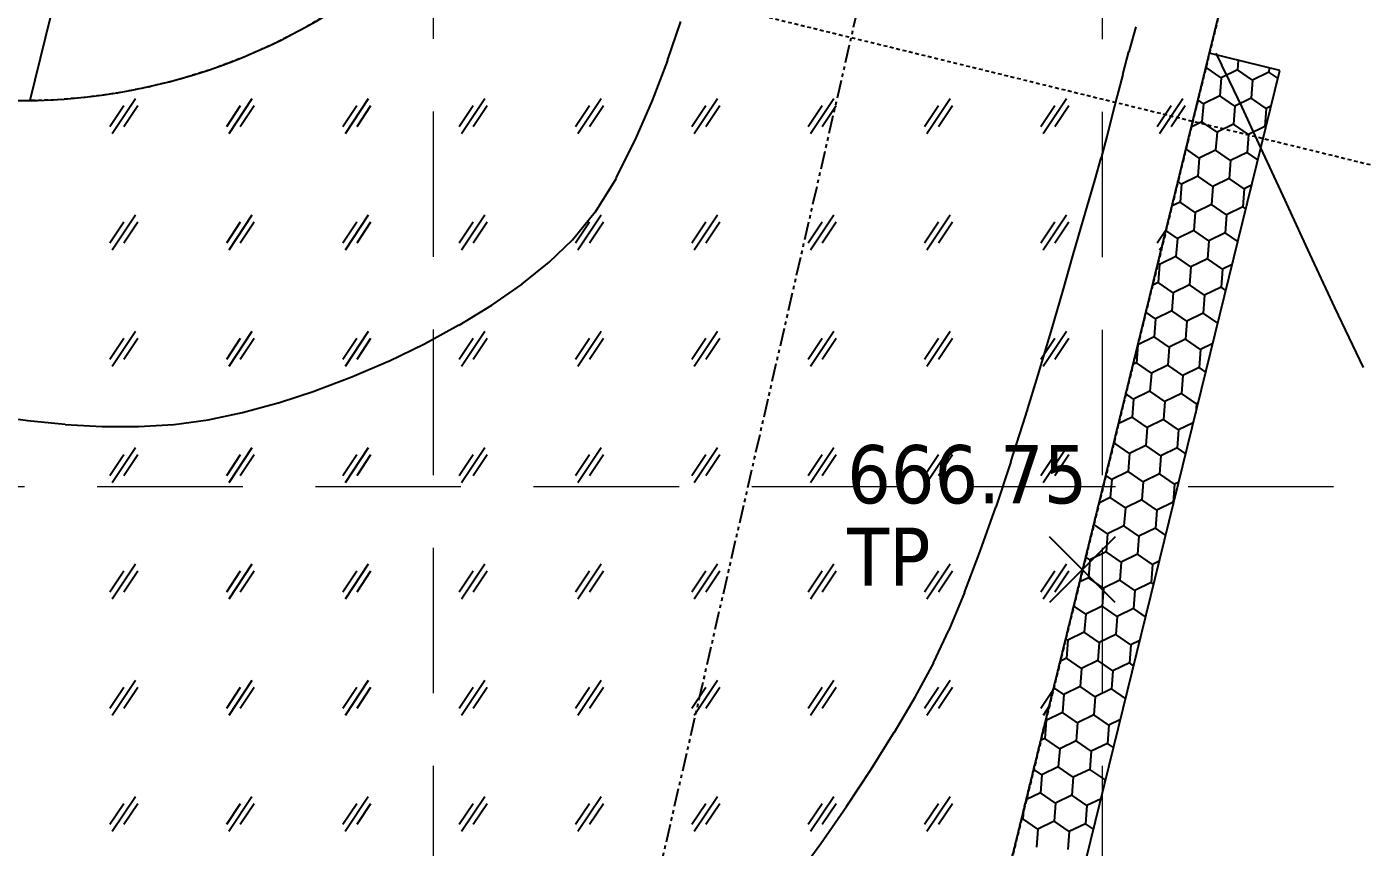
# Model space of a CAD drawing. Header units: inches. Extents: x 6967 to 7890, y 13663 to 15138.
# Drawn here: x 7506.67 to 7552.61, y 14089.06 to 14117.28 of the extents above; entities that cross this region are included whole.
import ezdxf

# ---------------------------------------------------------------- set-up
doc = ezdxf.new("R2010")
doc.units = ezdxf.units.IN
doc.header["$MEASUREMENT"] = 0
for name, pattern in [('DASHED', [0.75, 0.5, -0.25]), ('HIDDEN', [0.375, 0.25, -0.125]), ('XGWI003AR$0$HIDDEN2', [0.1875, 0.125, -0.0625]), ('xGWI003pt$0$HIDDEN2', [0.1875, 0.125, -0.0625]), ('xGWI003pt$0$PHANTOM2', [1.25, 0.625, -0.125, 0.125, -0.125, 0.125, -0.125])]:
    doc.linetypes.add(name, pattern=pattern)
for name, color, linetype in [('C-SITE-BLDG-STBK-N', 7, 'DASHED'), ('GRID', 254, 'HIDDEN'), ('PC', 35, 'Continuous'), ('XGWI003AR$0$C-ESMT-ACCS-HTCH-N', 11, 'Continuous'), ('XGWI003AR$0$C-ESMT-ACCS-N', 2, 'XGWI003AR$0$HIDDEN2'), ('XGWI003AR$0$C-PKNG-CURB-FACE-N', 4, 'Continuous'), ('XGWI003AR$0$C-PKNG-PAVE-EDGE-N', 4, 'XGWI003AR$0$HIDDEN2'), ('XGWI003AR$0$C-SITE-WALK-N', 2, 'Continuous'), ('xGWI003pt$0$C-BNDY-E', 3, 'xGWI003pt$0$PHANTOM2'), ('xGWI003pt$0$C-BNDY-N', 1, 'xGWI003pt$0$PHANTOM2'), ('xGWI003pt$0$TXU-ESMT', 2, 'xGWI003pt$0$HIDDEN2'), ('XGWI003ST$0$C-STRM-RRAP-N', 6, 'Continuous')]:
    doc.layers.add(name, color=color, linetype=linetype)
doc.styles.add('L50', font='TAHOMA.TTF', dxfattribs={"height": 2})

msp = doc.modelspace()

# ---------------------------------------------------------------- linework, layer by layer
at = {"layer": 'C-SITE-BLDG-STBK-N'}
msp.add_arc((6024.673, 7268.021), 6960.55, 76.3001427, 80.6559403, dxfattribs=at)
at = {"layer": 'GRID', "color": 252, "linetype": 'HIDDEN', "lineweight": 0, "ltscale": 20}
for p, q in [((7520.646, 13779.362), (7520.646, 15113.571)), ((7543.648, 13779.358), (7543.648, 15113.571)), ((6991.593, 14101.47), (7865.68, 14101.47))]:
    msp.add_line(p, q, dxfattribs=at)
at = {"layer": 'PC', "color": 25, "extrusion": (0.946716, -0.322071, 0), "elevation": 2581.139}
msp.add_lwpolyline([(15788.729, 668), (15790.14, 668)], dxfattribs=at)
at = {"layer": 'PC', "color": 25}
for points, elevation in [([(7544.558, 14116.422), (7544.799, 14117.282)], 667), ([(7547.54, 14116.37), (7547.601, 14116.251)], 667), ([(7547.743, 14115.965), (7548.004, 14115.426)], 667), ([(7527.585, 14113.376), (7528.173, 14114.743)], 668), ([(7548.431, 14114.516), (7549.082, 14113.113)], 667), ([(7543.802, 14113.507), (7543.983, 14114.21)], 667), ([(7526.931, 14112.082), (7527.585, 14113.376)], 668), ([(7549.844, 14111.462), (7550.699, 14109.617)], 667), ([(7542.915, 14110.384), (7543.135, 14111.128)], 667), ([(7542.29, 14108.219), (7542.631, 14109.401)], 667), ([(7550.699, 14109.617), (7551.627, 14107.63)], 667), ([(7523.69, 14108.428), (7524.622, 14109.178)], 668), ([(7541.9, 14106.878), (7542.29, 14108.219)], 667), ([(7551.627, 14107.63), (7552.611, 14105.555)], 667), ([(7519.109, 14105.779), (7520.344, 14106.376)], 668), ([(7516.575, 14104.759), (7517.847, 14105.238)], 668), ([(7540.499, 14102.32), (7540.997, 14103.888)], 667), ([(7507.993, 14103.605), (7509.264, 14103.533)], 668), ([(7510.511, 14103.529), (7511.726, 14103.602)], 668), ([(7536.493, 14093.016), (7537.214, 14094.243)], 667)]:
    msp.add_lwpolyline(points, dxfattribs=dict(at, elevation=elevation))
at = {"layer": 'PC', "color": 25, "extrusion": (0.966118, -0.258101, 0), "elevation": 3645.465}
msp.add_lwpolyline([(15584.579, 667), (15585.388, 667)], dxfattribs=at)
at = {"layer": 'PC', "color": 25, "extrusion": (0.895048, 0.445969, 0), "elevation": 13050.881}
msp.add_lwpolyline([(9268.729, 667), (9268.41, 667)], dxfattribs=at)
at = {"layer": 'PC', "color": 25, "extrusion": (0.935405, -0.353578, 0), "elevation": 2051.234}
msp.add_lwpolyline([(15864.798, 668), (15866.275, 668)], dxfattribs=at)
at = {"layer": 'PC', "color": 25, "extrusion": (0.968335, -0.249654, 0), "elevation": 3781.435}
msp.add_lwpolyline([(15551.394, 667), (15552.147, 667)], dxfattribs=at)
at = {"layer": 'PC', "color": 25, "extrusion": (0.904946, 0.425527, 0), "elevation": 12837.029}
msp.add_lwpolyline([(9561.814, 667), (9560.809, 667)], dxfattribs=at)
at = {"layer": 'PC', "color": 25, "extrusion": (0.969235, -0.246138, 0), "elevation": 3837.849}
msp.add_lwpolyline([(15536.844, 667), (15537.569, 667)], dxfattribs=at)
at = {"layer": 'PC', "color": 25, "extrusion": (0.966526, -0.256568, 0), "elevation": 3670.214}
msp.add_lwpolyline([(15575.815, 667), (15576.571, 667)], dxfattribs=at)
at = {"layer": 'PC', "color": 25, "extrusion": (0.907908, 0.41917, 0), "elevation": 12769.66}
msp.add_lwpolyline([(9649.061, 667), (9647.242, 667)], dxfattribs=at)
at = {"layer": 'PC', "color": 25, "extrusion": (0.963222, -0.268707, 0), "elevation": 3473.964}
msp.add_lwpolyline([(15619.943, 667), (15620.757, 667)], dxfattribs=at)
at = {"layer": 'PC', "color": 25, "extrusion": (0.850574, -0.525855, 0), "elevation": -1018.69}
msp.add_lwpolyline([(15960.081, 668), (15961.448, 668)], dxfattribs=at)
at = {"layer": 'PC', "color": 25, "extrusion": (0.959131, -0.282963, 0), "elevation": 3241.921}
msp.add_lwpolyline([(15668.846, 667), (15669.748, 667)], dxfattribs=at)
at = {"layer": 'PC', "color": 25, "extrusion": (0.778931, -0.62711, 0), "elevation": -2986.701}
msp.add_lwpolyline([(15709.944, 668), (15711.191, 668)], dxfattribs=at)
at = {"layer": 'PC', "color": 25, "extrusion": (0.960796, -0.277256, 0), "elevation": 3335.009}
msp.add_lwpolyline([(15647.498, 667), (15648.522, 667)], dxfattribs=at)
at = {"layer": 'PC', "color": 25, "extrusion": (-0.690051, 0.723761, 0), "elevation": 5019.3}
msp.add_lwpolyline([(-15182.077, 668), (-15183.193, 668)], dxfattribs=at)
at = {"layer": 'PC', "color": 25, "extrusion": (0.571243, -0.820781, 0), "elevation": -7282.071}
msp.add_lwpolyline([(14233.382, 668), (14234.644, 668)], dxfattribs=at)
at = {"layer": 'PC', "color": 25, "extrusion": (0.52199, -0.852952, 0), "elevation": -8106.447}
msp.add_lwpolyline([(13779.223, 668), (13780.538, 668)], dxfattribs=at)
at = {"layer": 'PC', "color": 25, "extrusion": (-0.477081, 0.878859, 0), "elevation": 8809.71}
msp.add_lwpolyline([(-13339.207, 668), (-13340.558, 668)], dxfattribs=at)
at = {"layer": 'PC', "color": 25, "extrusion": (0.958464, -0.285215, 0), "elevation": 3205.151}
msp.add_lwpolyline([(15670.47, 667), (15671.99, 667)], dxfattribs=at)
at = {"layer": 'PC', "color": 25, "extrusion": (0.393888, -0.919158, 0), "elevation": -10003.759}
msp.add_lwpolyline([(12465.977, 668), (12467.351, 668)], dxfattribs=at)
at = {"layer": 'PC', "color": 25, "extrusion": (0.956221, -0.292646, 0), "elevation": 3083.416}
msp.add_lwpolyline([(15693.274, 667), (15694.877, 667)], dxfattribs=at)
at = {"layer": 'PC', "color": 25, "extrusion": (0.262089, -0.965044, 0), "elevation": -11641.632}
msp.add_lwpolyline([(10947.926, 668), (10949.202, 668)], dxfattribs=at)
at = {"layer": 'PC', "color": 25, "extrusion": (-0.309309, 0.950962, 0), "elevation": 11088.138}
msp.add_lwpolyline([(-11509.38, 668), (-11510.706, 668)], dxfattribs=at)
at = {"layer": 'PC', "color": 25, "extrusion": (-0.13545, -0.990784, 0), "elevation": -14990.54}
msp.add_lwpolyline([(5525.871, 668), (5527.176, 668)], dxfattribs=at)
at = {"layer": 'PC', "color": 25, "extrusion": (0.208297, -0.978066, 0), "elevation": -12229.493}
msp.add_lwpolyline([(10285.879, 668), (10287.088, 668)], dxfattribs=at)
at = {"layer": 'PC', "color": 25, "extrusion": (-0.100078, -0.99498, 0), "elevation": -14784.187}
msp.add_lwpolyline([(6057.539, 668), (6058.832, 668)], dxfattribs=at)
at = {"layer": 'PC', "color": 25, "extrusion": (-0.003482, -0.999994, 0), "elevation": -14129.598}
msp.add_lwpolyline([(7460.104, 668), (7461.351, 668)], dxfattribs=at)
at = {"layer": 'PC', "color": 25, "extrusion": (0.135808, -0.990735, 0), "elevation": -12952.78}
msp.add_lwpolyline([(9357.517, 668), (9358.702, 668)], dxfattribs=at)
at = {"layer": 'PC', "color": 25, "extrusion": (0.949015, -0.315231, 0), "elevation": 2710.565}
msp.add_lwpolyline([(15758.666, 667), (15760.311, 667)], dxfattribs=at)
at = {"layer": 'PC', "color": 25, "extrusion": (0.943334, -0.331844, 0), "elevation": 2433.463}
msp.add_lwpolyline([(15802.224, 667), (15803.828, 667)], dxfattribs=at)
at = {"layer": 'PC', "color": 25, "linetype": 'Continuous', "elevation": 666.75}
for points in [[(7544.088, 14099.738), (7541.825, 14097.475)], [(7544.088, 14097.475), (7541.825, 14099.738)]]:
    msp.add_lwpolyline(points, dxfattribs=at)
at = {"layer": 'PC', "color": 25, "extrusion": (0.935293, -0.353873, 0), "elevation": 2062.249}
msp.add_lwpolyline([(15853.418, 667), (15854.941, 667)], dxfattribs=at)
at = {"layer": 'PC', "color": 25, "extrusion": (0.92334, -0.383984, 0), "elevation": 1547.641}
msp.add_lwpolyline([(15910.497, 667), (15911.899, 667)], dxfattribs=at)
at = {"layer": 'PC', "color": 25, "extrusion": (0.904251, -0.427001, 0), "elevation": 797.341}
msp.add_lwpolyline([(15964.45, 667), (15965.693, 667)], dxfattribs=at)
at = {"layer": 'PC', "color": 25, "extrusion": (0.879984, -0.475003, 0), "elevation": -62.17}
msp.add_lwpolyline([(15982.911, 667), (15984.229, 667)], dxfattribs=at)
at = {"layer": 'PC', "color": 25, "extrusion": (0.847389, -0.530973, 0), "elevation": -1096.673}
msp.add_lwpolyline([(15942.439, 667), (15943.937, 667)], dxfattribs=at)
at = {"layer": 'PC', "color": 25, "extrusion": (0.834253, -0.551381, 0), "elevation": -1483.242}
msp.add_lwpolyline([(15909.588, 667), (15911.13, 667)], dxfattribs=at)
at = {"layer": 'PC', "color": 25, "extrusion": (0.822107, -0.569333, 0), "elevation": -1827.717}
msp.add_lwpolyline([(15872.151, 667), (15873.703, 667)], dxfattribs=at)
at = {"layer": 'PC', "color": 25, "extrusion": (0.81026, -0.58607, 0), "elevation": -2152.783}
msp.add_lwpolyline([(15829.807, 667), (15831.338, 667)], dxfattribs=at)
at = {"layer": 'XGWI003AR$0$C-ESMT-ACCS-HTCH-N', "color": 255, "linetype": 'Continuous'}
for p, q in [((7510.009, 14114.556), (7509.529, 14113.836)), ((7510.409, 14114.796), (7509.609, 14113.596)), ((7510.489, 14114.556), (7510.009, 14113.836)), ((7514.009, 14114.556), (7513.529, 14113.836)), ((7514.409, 14114.796), (7513.609, 14113.596)), ((7514.489, 14114.556), (7514.009, 14113.836)), ((7518.009, 14114.556), (7517.529, 14113.836)), ((7518.409, 14114.796), (7517.609, 14113.596)), ((7518.489, 14114.556), (7518.009, 14113.836)), ((7522.009, 14114.556), (7521.529, 14113.836)), ((7522.409, 14114.796), (7521.609, 14113.596)), ((7522.489, 14114.556), (7522.009, 14113.836)), ((7526.009, 14114.556), (7525.529, 14113.836)), ((7526.409, 14114.796), (7525.609, 14113.596)), ((7526.489, 14114.556), (7526.009, 14113.836)), ((7530.009, 14114.556), (7529.529, 14113.836)), ((7530.409, 14114.796), (7529.609, 14113.596)), ((7530.489, 14114.556), (7530.009, 14113.836)), ((7534.009, 14114.556), (7533.529, 14113.836)), ((7534.409, 14114.796), (7533.609, 14113.596)), ((7534.489, 14114.556), (7534.009, 14113.836)), ((7538.009, 14114.556), (7537.529, 14113.836)), ((7538.409, 14114.796), (7537.609, 14113.596)), ((7538.489, 14114.556), (7538.009, 14113.836)), ((7542.009, 14114.556), (7541.529, 14113.836)), ((7542.409, 14114.796), (7541.609, 14113.596)), ((7542.489, 14114.556), (7542.009, 14113.836)), ((7546.009, 14114.556), (7545.529, 14113.836)), ((7546.409, 14114.796), (7545.609, 14113.596)), ((7546.489, 14114.556), (7546.009, 14113.836)), ((7510.409, 14110.796), (7509.609, 14109.596)), ((7514.409, 14110.796), (7513.609, 14109.596)), ((7518.409, 14110.796), (7517.609, 14109.596)), ((7522.409, 14110.796), (7521.609, 14109.596)), ((7526.409, 14110.796), (7525.609, 14109.596)), ((7530.409, 14110.796), (7529.609, 14109.596)), ((7534.409, 14110.796), (7533.609, 14109.596)), ((7538.409, 14110.796), (7537.609, 14109.596)), ((7542.409, 14110.796), (7541.609, 14109.596)), ((7510.009, 14110.556), (7509.529, 14109.836)), ((7510.489, 14110.556), (7510.009, 14109.836)), ((7514.009, 14110.556), (7513.529, 14109.836)), ((7514.489, 14110.556), (7514.009, 14109.836)), ((7518.009, 14110.556), (7517.529, 14109.836)), ((7518.489, 14110.556), (7518.009, 14109.836)), ((7522.009, 14110.556), (7521.529, 14109.836)), ((7522.489, 14110.556), (7522.009, 14109.836)), ((7526.009, 14110.556), (7525.529, 14109.836)), ((7526.489, 14110.556), (7526.009, 14109.836)), ((7530.009, 14110.556), (7529.529, 14109.836)), ((7530.489, 14110.556), (7530.009, 14109.836)), ((7534.009, 14110.556), (7533.529, 14109.836)), ((7534.489, 14110.556), (7534.009, 14109.836)), ((7538.009, 14110.556), (7537.529, 14109.836)), ((7538.489, 14110.556), (7538.009, 14109.836)), ((7542.009, 14110.556), (7541.529, 14109.836)), ((7542.489, 14110.556), (7542.009, 14109.836)), ((7545.835, 14110.295), (7545.529, 14109.836)), ((7545.696, 14109.726), (7545.609, 14109.596)), ((7510.409, 14106.796), (7509.609, 14105.596)), ((7514.409, 14106.796), (7513.609, 14105.596)), ((7518.409, 14106.796), (7517.609, 14105.596)), ((7522.409, 14106.796), (7521.609, 14105.596)), ((7526.409, 14106.796), (7525.609, 14105.596)), ((7530.409, 14106.796), (7529.609, 14105.596)), ((7534.409, 14106.796), (7533.609, 14105.596)), ((7538.409, 14106.796), (7537.609, 14105.596)), ((7542.409, 14106.796), (7541.609, 14105.596)), ((7510.009, 14106.556), (7509.529, 14105.836)), ((7510.489, 14106.556), (7510.009, 14105.836)), ((7514.009, 14106.556), (7513.529, 14105.836)), ((7514.489, 14106.556), (7514.009, 14105.836)), ((7518.009, 14106.556), (7517.529, 14105.836)), ((7518.489, 14106.556), (7518.009, 14105.836)), ((7522.009, 14106.556), (7521.529, 14105.836)), ((7522.489, 14106.556), (7522.009, 14105.836)), ((7526.009, 14106.556), (7525.529, 14105.836)), ((7526.489, 14106.556), (7526.009, 14105.836)), ((7530.009, 14106.556), (7529.529, 14105.836)), ((7530.489, 14106.556), (7530.009, 14105.836)), ((7534.009, 14106.556), (7533.529, 14105.836)), ((7534.489, 14106.556), (7534.009, 14105.836)), ((7538.009, 14106.556), (7537.529, 14105.836)), ((7538.489, 14106.556), (7538.009, 14105.836)), ((7542.009, 14106.556), (7541.529, 14105.836)), ((7542.489, 14106.556), (7542.009, 14105.836)), ((7510.009, 14102.556), (7509.529, 14101.836)), ((7510.409, 14102.796), (7509.609, 14101.596)), ((7510.489, 14102.556), (7510.009, 14101.836)), ((7514.009, 14102.556), (7513.529, 14101.836)), ((7514.409, 14102.796), (7513.609, 14101.596)), ((7514.489, 14102.556), (7514.009, 14101.836)), ((7518.009, 14102.556), (7517.529, 14101.836)), ((7518.409, 14102.796), (7517.609, 14101.596)), ((7518.489, 14102.556), (7518.009, 14101.836)), ((7522.009, 14102.556), (7521.529, 14101.836)), ((7522.409, 14102.796), (7521.609, 14101.596)), ((7522.489, 14102.556), (7522.009, 14101.836)), ((7526.009, 14102.556), (7525.529, 14101.836)), ((7526.409, 14102.796), (7525.609, 14101.596)), ((7526.489, 14102.556), (7526.009, 14101.836)), ((7530.009, 14102.556), (7529.529, 14101.836)), ((7530.409, 14102.796), (7529.609, 14101.596)), ((7530.489, 14102.556), (7530.009, 14101.836)), ((7534.009, 14102.556), (7533.529, 14101.836)), ((7534.409, 14102.796), (7533.609, 14101.596)), ((7534.489, 14102.556), (7534.009, 14101.836)), ((7538.009, 14102.556), (7537.529, 14101.836)), ((7538.409, 14102.796), (7537.609, 14101.596)), ((7538.489, 14102.556), (7538.009, 14101.836)), ((7542.009, 14102.556), (7541.529, 14101.836)), ((7542.409, 14102.796), (7541.609, 14101.596)), ((7542.489, 14102.556), (7542.009, 14101.836)), ((7510.409, 14098.796), (7509.609, 14097.596)), ((7514.409, 14098.796), (7513.609, 14097.596)), ((7518.409, 14098.796), (7517.609, 14097.596)), ((7522.409, 14098.796), (7521.609, 14097.596)), ((7526.409, 14098.796), (7525.609, 14097.596)), ((7530.409, 14098.796), (7529.609, 14097.596)), ((7534.409, 14098.796), (7533.609, 14097.596)), ((7538.409, 14098.796), (7537.609, 14097.596)), ((7542.409, 14098.796), (7541.609, 14097.596)), ((7510.009, 14098.556), (7509.529, 14097.836)), ((7510.489, 14098.556), (7510.009, 14097.836)), ((7514.009, 14098.556), (7513.529, 14097.836)), ((7514.489, 14098.556), (7514.009, 14097.836)), ((7518.009, 14098.556), (7517.529, 14097.836)), ((7518.489, 14098.556), (7518.009, 14097.836)), ((7522.009, 14098.556), (7521.529, 14097.836)), ((7522.489, 14098.556), (7522.009, 14097.836)), ((7526.009, 14098.556), (7525.529, 14097.836)), ((7526.489, 14098.556), (7526.009, 14097.836)), ((7530.009, 14098.556), (7529.529, 14097.836)), ((7530.489, 14098.556), (7530.009, 14097.836)), ((7534.009, 14098.556), (7533.529, 14097.836)), ((7534.489, 14098.556), (7534.009, 14097.836)), ((7538.009, 14098.556), (7537.529, 14097.836)), ((7538.489, 14098.556), (7538.009, 14097.836)), ((7542.009, 14098.556), (7541.529, 14097.836)), ((7542.489, 14098.556), (7542.009, 14097.836)), ((7510.409, 14094.796), (7509.609, 14093.596)), ((7514.409, 14094.796), (7513.609, 14093.596)), ((7518.409, 14094.796), (7517.609, 14093.596)), ((7522.409, 14094.796), (7521.609, 14093.596)), ((7526.409, 14094.796), (7525.609, 14093.596)), ((7530.409, 14094.796), (7529.609, 14093.596)), ((7534.409, 14094.796), (7533.609, 14093.596)), ((7538.409, 14094.796), (7537.609, 14093.596)), ((7510.009, 14094.556), (7509.529, 14093.836)), ((7510.489, 14094.556), (7510.009, 14093.836)), ((7514.009, 14094.556), (7513.529, 14093.836)), ((7514.489, 14094.556), (7514.009, 14093.836)), ((7518.009, 14094.556), (7517.529, 14093.836)), ((7518.489, 14094.556), (7518.009, 14093.836)), ((7522.009, 14094.556), (7521.529, 14093.836)), ((7522.489, 14094.556), (7522.009, 14093.836)), ((7526.009, 14094.556), (7525.529, 14093.836)), ((7526.489, 14094.556), (7526.009, 14093.836)), ((7530.009, 14094.556), (7529.529, 14093.836)), ((7530.489, 14094.556), (7530.009, 14093.836)), ((7534.009, 14094.556), (7533.529, 14093.836)), ((7534.489, 14094.556), (7534.009, 14093.836)), ((7538.009, 14094.556), (7537.529, 14093.836)), ((7538.489, 14094.556), (7538.009, 14093.836)), ((7541.959, 14094.481), (7541.529, 14093.836)), ((7541.819, 14093.912), (7541.609, 14093.596)), ((7510.009, 14090.556), (7509.529, 14089.836)), ((7510.409, 14090.796), (7509.609, 14089.596)), ((7510.489, 14090.556), (7510.009, 14089.836)), ((7514.009, 14090.556), (7513.529, 14089.836)), ((7514.409, 14090.796), (7513.609, 14089.596)), ((7514.489, 14090.556), (7514.009, 14089.836)), ((7518.009, 14090.556), (7517.529, 14089.836)), ((7518.409, 14090.796), (7517.609, 14089.596)), ((7518.489, 14090.556), (7518.009, 14089.836)), ((7522.009, 14090.556), (7521.529, 14089.836)), ((7522.409, 14090.796), (7521.609, 14089.596)), ((7522.489, 14090.556), (7522.009, 14089.836)), ((7526.009, 14090.556), (7525.529, 14089.836)), ((7526.409, 14090.796), (7525.609, 14089.596)), ((7526.489, 14090.556), (7526.009, 14089.836)), ((7530.009, 14090.556), (7529.529, 14089.836)), ((7530.409, 14090.796), (7529.609, 14089.596)), ((7530.489, 14090.556), (7530.009, 14089.836)), ((7534.009, 14090.556), (7533.529, 14089.836)), ((7534.409, 14090.796), (7533.609, 14089.596)), ((7534.489, 14090.556), (7534.009, 14089.836)), ((7538.009, 14090.556), (7537.529, 14089.836)), ((7538.409, 14090.796), (7537.609, 14089.596)), ((7538.489, 14090.556), (7538.009, 14089.836))]:
    msp.add_line(p, q, dxfattribs=at)
at = {"layer": 'XGWI003AR$0$C-ESMT-ACCS-N', "color": 7}
msp.add_line((7568.454, 14202.574), (7537.086, 14074.601), dxfattribs=at)
msp.add_arc((7506.525, 14134.743), 20, 244.4523, 346.2275, dxfattribs=at)
at = {"layer": 'XGWI003AR$0$C-PKNG-CURB-FACE-N', "color": 7}
msp.add_line((7564.599, 14186.846), (7547.314, 14116.367), dxfattribs=at)
msp.add_arc((7506.525, 14134.743), 20, 244.4523, 329.97, dxfattribs=at)
at = {"layer": 'XGWI003AR$0$C-PKNG-PAVE-EDGE-N', "color": 7}
msp.add_line((7547.314, 14116.367), (7538.599, 14080.846), dxfattribs=at)
at = {"layer": 'XGWI003AR$0$C-SITE-WALK-N', "color": 7}
msp.add_line((7509.587, 14126.23), (7506.771, 14114.745), dxfattribs=at)
at = {"layer": 'xGWI003pt$0$C-BNDY-E', "color": 253}
msp.add_arc((6024.673, 7268.021), 6950.55, 76.3001428, 81.0668632, dxfattribs=at)
at = {"layer": 'xGWI003pt$0$C-BNDY-N', "color": 253}
msp.add_line((7565.439, 14249.442), (7520.922, 14055.611), dxfattribs=at)
at = {"layer": 'xGWI003pt$0$TXU-ESMT', "color": 253}
msp.add_line((7409.152, 14147.76), (7736.569, 14067.505), dxfattribs=at)
at = {"layer": 'XGWI003ST$0$C-STRM-RRAP-N', "color": 1}
for p, q in [((7547.314, 14116.367), (7538.599, 14080.846)), ((7549.738, 14115.772), (7547.314, 14116.367)), ((7547.209, 14115.881), (7547.193, 14115.873)), ((7547.725, 14115.529), (7547.208, 14115.881)), ((7547.215, 14115.964), (7547.209, 14115.881)), ((7548.288, 14115.799), (7547.725, 14115.528)), ((7548.312, 14116.122), (7548.288, 14115.799)), ((7548.804, 14115.447), (7548.288, 14115.799)), ((7549.378, 14115.861), (7549.367, 14115.717)), ((7540.78, 14079.245), (7549.738, 14115.772)), ((7547.725, 14115.529), (7547.677, 14114.905)), ((7548.804, 14115.447), (7548.757, 14114.823)), ((7549.367, 14115.717), (7548.804, 14115.447)), ((7549.674, 14115.508), (7549.367, 14115.717)), ((7547.677, 14114.905), (7547.114, 14114.635)), ((7548.193, 14114.553), (7547.677, 14114.905)), ((7547.114, 14114.635), (7546.921, 14114.766)), ((7547.114, 14114.635), (7547.067, 14114.011)), ((7548.193, 14114.553), (7548.146, 14113.93)), ((7548.757, 14114.823), (7548.193, 14114.553)), ((7549.273, 14114.471), (7548.757, 14114.823)), ((7549.273, 14114.471), (7549.226, 14113.848)), ((7549.439, 14114.551), (7549.273, 14114.471)), ((7547.067, 14114.011), (7546.692, 14113.831)), ((7547.583, 14113.659), (7547.067, 14114.011)), ((7547.583, 14113.659), (7547.536, 14113.036)), ((7548.146, 14113.93), (7547.583, 14113.659)), ((7548.662, 14113.577), (7548.146, 14113.93)), ((7548.662, 14113.577), (7548.615, 14112.954)), ((7549.226, 14113.848), (7548.662, 14113.577)), ((7549.261, 14113.824), (7549.226, 14113.848)), ((7546.972, 14112.765), (7546.508, 14113.082)), ((7547.536, 14113.036), (7546.972, 14112.765)), ((7548.052, 14112.683), (7547.536, 14113.036)), ((7546.972, 14112.765), (7546.925, 14112.142)), ((7548.052, 14112.683), (7548.005, 14112.06)), ((7548.615, 14112.954), (7548.052, 14112.683)), ((7548.985, 14112.701), (7548.615, 14112.954)), ((7546.925, 14112.142), (7546.362, 14111.871)), ((7547.441, 14111.789), (7546.925, 14112.142)), ((7546.362, 14111.871), (7546.232, 14111.959)), ((7546.362, 14111.871), (7546.314, 14111.248)), ((7547.441, 14111.789), (7547.394, 14111.166)), ((7548.004, 14112.06), (7547.441, 14111.789)), ((7548.521, 14111.707), (7548.004, 14112.06)), ((7548.521, 14111.707), (7548.473, 14111.084)), ((7548.771, 14111.828), (7548.521, 14111.707)), ((7546.314, 14111.248), (7546.024, 14111.108)), ((7546.831, 14110.895), (7546.314, 14111.248)), ((7546.831, 14110.895), (7546.783, 14110.272)), ((7547.394, 14111.166), (7546.831, 14110.895)), ((7547.91, 14110.814), (7547.394, 14111.166)), ((7547.91, 14110.814), (7547.863, 14110.19)), ((7548.473, 14111.084), (7547.91, 14110.813)), ((7548.572, 14111.017), (7548.473, 14111.084)), ((7546.22, 14110.001), (7545.819, 14110.275)), ((7546.22, 14110.001), (7546.173, 14109.378)), ((7546.783, 14110.272), (7546.22, 14110.001)), ((7547.299, 14109.92), (7546.783, 14110.272)), ((7547.299, 14109.92), (7547.252, 14109.296)), ((7547.863, 14110.19), (7547.299, 14109.92)), ((7548.297, 14109.894), (7547.863, 14110.19)), ((7546.173, 14109.378), (7545.609, 14109.108)), ((7546.689, 14109.026), (7546.173, 14109.378)), ((7545.609, 14109.108), (7545.544, 14109.152)), ((7545.609, 14109.108), (7545.562, 14108.484)), ((7546.689, 14109.026), (7546.642, 14108.403)), ((7547.252, 14109.296), (7546.689, 14109.026)), ((7547.768, 14108.944), (7547.252, 14109.296)), ((7547.768, 14108.944), (7547.721, 14108.321)), ((7548.103, 14109.105), (7547.768, 14108.944)), ((7545.562, 14108.484), (7545.355, 14108.385)), ((7546.078, 14108.132), (7545.562, 14108.484)), ((7546.078, 14108.132), (7546.031, 14107.509)), ((7546.642, 14108.402), (7546.078, 14108.132)), ((7547.158, 14108.05), (7546.642, 14108.403)), ((7547.158, 14108.05), (7547.11, 14107.427)), ((7547.721, 14108.321), (7547.158, 14108.05)), ((7547.884, 14108.21), (7547.721, 14108.321)), ((7545.468, 14107.238), (7545.131, 14107.468)), ((7545.468, 14107.238), (7545.42, 14106.615)), ((7546.031, 14107.509), (7545.468, 14107.238)), ((7546.547, 14107.156), (7546.031, 14107.509)), ((7546.547, 14107.156), (7546.5, 14106.533)), ((7547.11, 14107.427), (7546.547, 14107.156)), ((7547.608, 14107.087), (7547.11, 14107.427)), ((7545.42, 14106.615), (7544.857, 14106.344)), ((7545.936, 14106.262), (7545.42, 14106.615)), ((7544.857, 14106.344), (7544.81, 14105.721)), ((7544.857, 14106.344), (7544.855, 14106.345)), ((7545.937, 14106.262), (7545.889, 14105.639)), ((7546.5, 14106.533), (7545.936, 14106.262)), ((7547.016, 14106.18), (7546.5, 14106.533)), ((7547.016, 14106.18), (7546.969, 14105.557)), ((7547.435, 14106.382), (7547.016, 14106.18)), ((7544.81, 14105.721), (7544.687, 14105.662)), ((7545.326, 14105.368), (7544.81, 14105.721)), ((7545.326, 14105.368), (7545.279, 14104.745)), ((7545.889, 14105.639), (7545.326, 14105.368)), ((7546.405, 14105.286), (7545.889, 14105.639)), ((7546.405, 14105.286), (7546.358, 14104.663)), ((7546.969, 14105.557), (7546.405, 14105.286)), ((7547.195, 14105.402), (7546.969, 14105.557)), ((7544.715, 14104.474), (7544.442, 14104.661)), ((7544.715, 14104.474), (7544.668, 14103.851)), ((7545.279, 14104.745), (7544.715, 14104.474)), ((7545.795, 14104.393), (7545.279, 14104.745)), ((7545.795, 14104.393), (7545.748, 14103.769)), ((7546.358, 14104.663), (7545.795, 14104.393)), ((7546.874, 14104.311), (7546.358, 14104.663)), ((7546.874, 14104.311), (7546.85, 14103.996)), ((7546.935, 14104.34), (7546.874, 14104.311)), ((7544.668, 14103.851), (7544.186, 14103.62)), ((7545.184, 14103.499), (7544.668, 14103.851)), ((7545.184, 14103.499), (7545.137, 14102.875)), ((7545.747, 14103.769), (7545.184, 14103.499)), ((7546.264, 14103.417), (7545.747, 14103.769)), ((7546.264, 14103.417), (7546.216, 14102.794)), ((7546.768, 14103.659), (7546.264, 14103.417)), ((7544.057, 14102.957), (7544.019, 14102.939)), ((7544.574, 14102.605), (7544.057, 14102.957)), ((7544.073, 14103.156), (7544.058, 14102.957)), ((7544.574, 14102.605), (7544.526, 14101.982)), ((7545.137, 14102.875), (7544.574, 14102.605)), ((7545.653, 14102.523), (7545.137, 14102.875)), ((7545.653, 14102.523), (7545.606, 14101.9)), ((7546.216, 14102.794), (7545.653, 14102.523)), ((7546.507, 14102.595), (7546.216, 14102.794)), ((7543.963, 14101.711), (7543.753, 14101.854)), ((7543.963, 14101.711), (7543.916, 14101.088)), ((7544.526, 14101.981), (7543.963, 14101.711)), ((7545.042, 14101.629), (7544.526, 14101.982)), ((7545.042, 14101.629), (7544.995, 14101.006)), ((7545.606, 14101.9), (7545.042, 14101.629)), ((7546.122, 14101.547), (7545.606, 14101.9)), ((7546.122, 14101.547), (7546.075, 14100.924)), ((7546.267, 14101.617), (7546.122, 14101.547)), ((7543.916, 14101.088), (7543.518, 14100.897)), ((7544.432, 14100.735), (7543.916, 14101.088)), ((7544.432, 14100.735), (7544.385, 14100.112)), ((7544.995, 14101.006), (7544.432, 14100.735)), ((7545.511, 14100.653), (7544.995, 14101.006)), ((7545.511, 14100.653), (7545.464, 14100.03)), ((7546.075, 14100.924), (7545.511, 14100.653)), ((7546.094, 14100.911), (7546.075, 14100.924)), ((7543.821, 14099.841), (7543.34, 14100.17)), ((7543.821, 14099.841), (7543.774, 14099.218)), ((7544.385, 14100.112), (7543.821, 14099.841)), ((7544.901, 14099.759), (7544.385, 14100.112)), ((7544.901, 14099.759), (7544.853, 14099.136)), ((7545.464, 14100.03), (7544.901, 14099.759)), ((7545.818, 14099.788), (7545.464, 14100.03)), ((7543.211, 14098.947), (7543.065, 14099.047)), ((7543.211, 14098.947), (7543.163, 14098.324)), ((7543.774, 14099.218), (7543.211, 14098.947)), ((7544.29, 14098.865), (7543.774, 14099.218)), ((7544.29, 14098.865), (7544.243, 14098.242)), ((7544.853, 14099.136), (7544.29, 14098.865)), ((7545.369, 14098.784), (7544.853, 14099.136)), ((7545.599, 14098.894), (7545.37, 14098.784)), ((7545.37, 14098.784), (7545.322, 14098.16)), ((7543.163, 14098.324), (7542.85, 14098.174)), ((7543.679, 14097.972), (7543.163, 14098.324)), ((7543.68, 14097.972), (7543.632, 14097.348)), ((7544.243, 14098.242), (7543.68, 14097.972)), ((7544.759, 14097.89), (7544.243, 14098.242)), ((7544.759, 14097.89), (7544.712, 14097.267)), ((7545.322, 14098.16), (7544.759, 14097.89)), ((7545.405, 14098.104), (7545.322, 14098.16)), ((7543.069, 14097.078), (7542.651, 14097.363)), ((7543.069, 14097.078), (7543.022, 14096.454)), ((7543.632, 14097.348), (7543.069, 14097.078)), ((7544.148, 14096.996), (7543.632, 14097.348)), ((7544.148, 14096.996), (7544.101, 14096.373)), ((7544.712, 14097.266), (7544.148, 14096.996)), ((7545.13, 14096.981), (7544.712, 14097.267)), ((7542.458, 14096.184), (7542.376, 14096.24)), ((7542.458, 14096.184), (7542.411, 14095.561)), ((7543.022, 14096.454), (7542.458, 14096.184)), ((7543.538, 14096.102), (7543.022, 14096.454)), ((7543.538, 14096.102), (7543.491, 14095.479)), ((7544.101, 14096.373), (7543.538, 14096.102)), ((7544.617, 14096.02), (7544.101, 14096.373)), ((7544.931, 14096.171), (7544.617, 14096.02)), ((7544.617, 14096.02), (7544.57, 14095.397)), ((7542.411, 14095.561), (7542.182, 14095.451)), ((7542.927, 14095.208), (7542.411, 14095.561)), ((7542.927, 14095.208), (7542.88, 14094.585)), ((7543.491, 14095.479), (7542.927, 14095.208)), ((7544.007, 14095.126), (7543.49, 14095.479)), ((7544.007, 14095.126), (7543.959, 14094.503)), ((7544.57, 14095.397), (7544.007, 14095.126)), ((7544.717, 14095.297), (7544.57, 14095.397)), ((7542.317, 14094.314), (7541.963, 14094.556)), ((7542.317, 14094.314), (7542.269, 14093.691)), ((7542.88, 14094.585), (7542.317, 14094.314)), ((7543.396, 14094.232), (7542.88, 14094.585)), ((7543.396, 14094.232), (7543.349, 14093.609)), ((7543.959, 14094.503), (7543.396, 14094.232)), ((7544.441, 14094.174), (7543.959, 14094.503)), ((7541.706, 14093.42), (7541.659, 14092.797)), ((7541.706, 14093.42), (7541.687, 14093.433)), ((7542.269, 14093.691), (7541.706, 14093.42)), ((7542.785, 14093.338), (7542.269, 14093.691)), ((7542.785, 14093.338), (7542.738, 14092.715)), ((7543.349, 14093.609), (7542.785, 14093.338)), ((7543.865, 14093.257), (7543.349, 14093.609)), ((7544.263, 14093.448), (7543.865, 14093.257)), ((7543.865, 14093.257), (7543.818, 14092.633)), ((7541.659, 14092.797), (7541.514, 14092.727)), ((7542.175, 14092.445), (7541.659, 14092.797)), ((7542.175, 14092.445), (7542.128, 14091.821)), ((7542.738, 14092.715), (7542.175, 14092.444)), ((7543.254, 14092.363), (7542.738, 14092.715)), ((7543.254, 14092.363), (7543.207, 14091.739)), ((7543.818, 14092.633), (7543.254, 14092.363)), ((7544.028, 14092.489), (7543.818, 14092.633)), ((7541.564, 14091.551), (7541.274, 14091.749)), ((7541.564, 14091.551), (7541.517, 14090.927)), ((7542.128, 14091.821), (7541.564, 14091.551)), ((7542.644, 14091.469), (7542.128, 14091.821)), ((7542.644, 14091.469), (7542.596, 14090.846)), ((7543.207, 14091.739), (7542.644, 14091.469)), ((7543.723, 14091.387), (7543.207, 14091.739)), ((7543.723, 14091.387), (7543.708, 14091.181)), ((7543.763, 14091.406), (7543.723, 14091.387)), ((7541.517, 14090.927), (7541.013, 14090.685)), ((7542.033, 14090.575), (7541.517, 14090.927)), ((7542.033, 14090.575), (7541.986, 14089.952)), ((7542.596, 14090.846), (7542.033, 14090.575)), ((7543.113, 14090.493), (7542.596, 14090.846)), ((7543.596, 14090.725), (7543.113, 14090.493)), ((7540.93, 14090.348), (7540.906, 14090.033)), ((7543.113, 14090.493), (7543.065, 14089.87)), ((7540.906, 14090.033), (7540.846, 14090.004)), ((7541.422, 14089.681), (7540.906, 14090.033)), ((7541.423, 14089.681), (7541.375, 14089.058)), ((7541.986, 14089.952), (7541.423, 14089.681)), ((7542.502, 14089.599), (7541.986, 14089.952)), ((7543.065, 14089.87), (7542.502, 14089.599)), ((7543.34, 14089.682), (7543.065, 14089.87)), ((7542.502, 14089.599), (7542.455, 14088.976))]:
    msp.add_line(p, q, dxfattribs=at)

# ---------------------------------------------------------------- texts
at = {"layer": 'PC', "color": 25, "char_height": 2, "attachment_point": 1, "style": 'L50'}
for s, insert, width in [('\\fTahoma|b0|i0|c0|p34;\\W1.0000000000;\\T1.0000000000;\\o\\l666.75', (7534.87, 14102.891, 666.75), 9.08664), ('\\fTahoma|b0|i0|c0|p34;\\W1.0000000000;\\T1.0000000000;\\o\\lTP', (7534.87, 14100.051, 666.75), 3.98388)]:
    msp.add_mtext(s, dxfattribs=dict(at, insert=insert, width=width))

doc.saveas('drawing.dxf')
